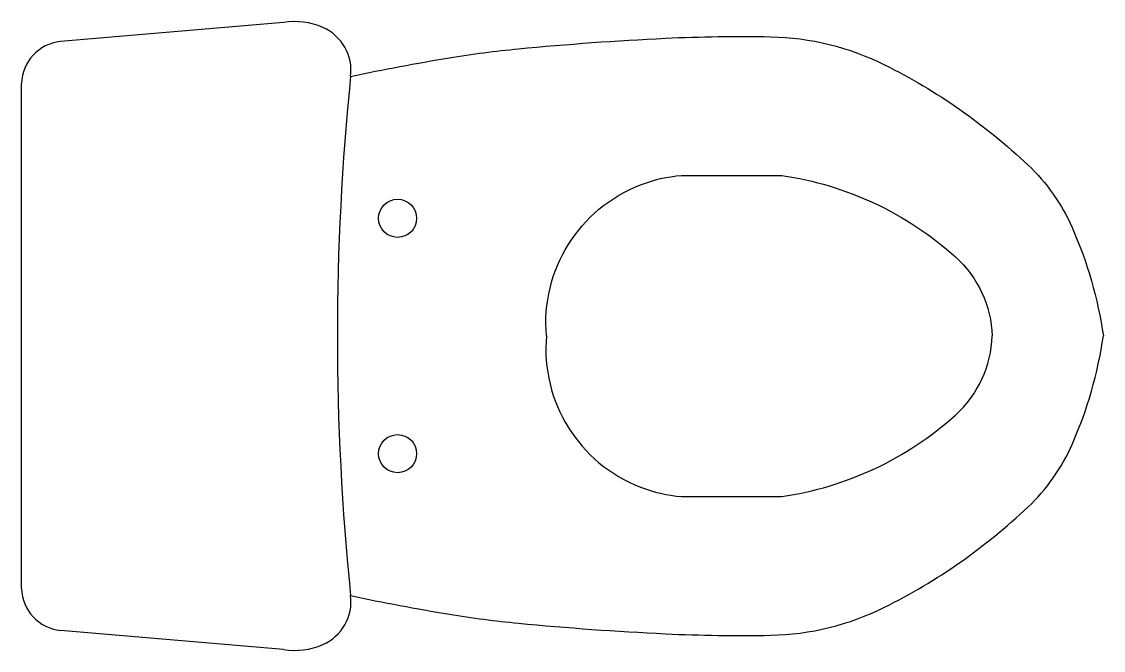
# Model space of a CAD drawing. Header units: millimetres. Extents: x 26.131 to 26.775, y -6.332 to -5.958.
import ezdxf

# ---------------------------------------------------------------- set-up
doc = ezdxf.new("R2010")
doc.units = ezdxf.units.MM
doc.header["$LTSCALE"] = 10

msp = doc.modelspace()

# ---------------------------------------------------------------- linework, layer by layer
for p, q in [((26.28711, -5.95896), (26.15444, -5.97028)), ((26.13136, -6.2956), (26.13136, -5.99514)), ((26.28711, -6.33178), (26.15444, -6.32047))]:
    msp.add_line(p, q)
for points in [[(26.32713, -5.99093, -0.011556), (26.38589, -5.97989, -0.016657), (26.42702, -5.97454, -0.012065), (26.51451, -5.96824, -0.016896), (26.57716, -5.96737, -0.111018), (26.64484, -5.98401, -0.07386), (26.73015, -6.04358, -0.099861), (26.75651, -6.08092, -0.067685), (26.77508, -6.14537)], [(26.44365, -6.14537, -0.333458), (26.49958, -6.05547, -0.0729), (26.52404, -6.04987), (26.58368, -6.04987, -0.148647), (26.68702, -6.09834, -0.203183), (26.70895, -6.14537, -0.64441)], [(26.32713, -6.29981, 0.011556), (26.38589, -6.31085, 0.016657), (26.42702, -6.3162, 0.012065), (26.51451, -6.3225, 0.016896), (26.57716, -6.32337, 0.111018), (26.64484, -6.30674, 0.07386), (26.73015, -6.24717, 0.099861), (26.75651, -6.20983, 0.067685), (26.77508, -6.14537)], [(26.44365, -6.14537, 0.333458), (26.49958, -6.23527, 0.0729), (26.52404, -6.24087), (26.58368, -6.24087, 0.148647), (26.68702, -6.1924, 0.203183), (26.70895, -6.14537, 0.64441)]]:
    msp.add_lwpolyline(points, format="xyb")
for centre in [(26.35508, -6.07537), (26.35508, -6.21537)]:
    msp.add_circle(centre, 0.01133)
for centre, radius, start, end in [((26.29408, -5.9998), 0.04143, 66.43714, 99.68285), ((26.29951, -5.98736), 0.02785, 352.62944, 66.43714), ((26.15686, -5.99566), 0.0255, 95.44747, 178.83018), ((27.8355, -6.14537), 1.51625, 174.15388, 185.84612), ((26.15686, -6.29508), 0.0255, 181.16982, 264.55253), ((26.29951, -6.30339), 0.02785, 293.56286, 7.37056), ((26.29408, -6.29094), 0.04143, 260.31715, 293.56286)]:
    msp.add_arc(centre, radius, start, end)

doc.saveas('drawing.dxf')
